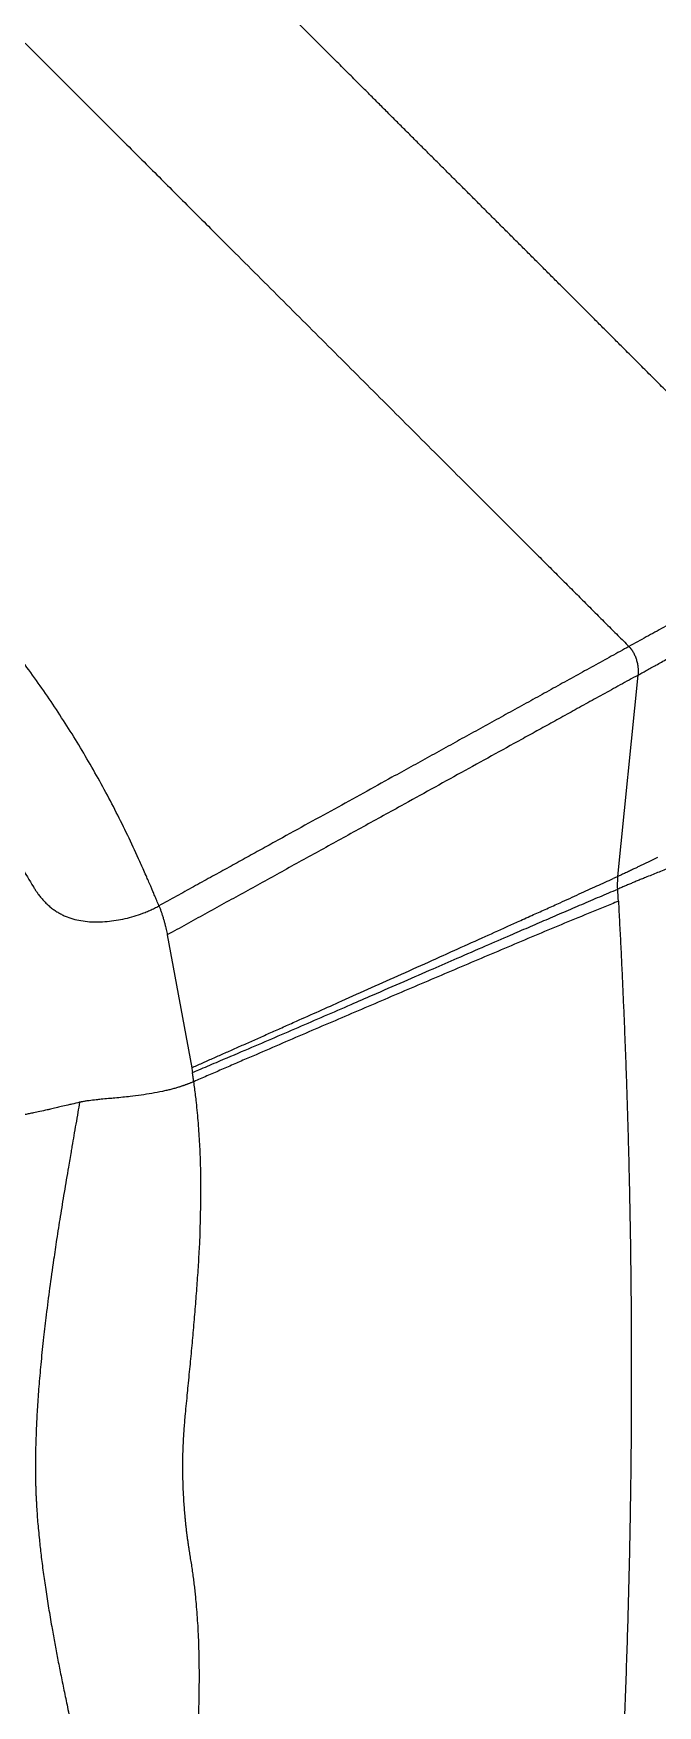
# Model space of a CAD drawing. Extents: x 525 to 613, y 487 to 635.
# Drawn here: x 583.06 to 593.67, y 541.45 to 569.88 of the extents above; entities that cross this region are included whole.
import ezdxf

# ---------------------------------------------------------------- set-up
doc = ezdxf.new("R2010")
doc.units = 0
doc.header["$MEASUREMENT"] = 0
doc.layers.add('1', color=4, linetype='Continuous')
doc.layers.add('STD TEST', color=3, linetype='Continuous')

# ---------------------------------------------------------------- blocks, each defined once
blk = doc.blocks.new('2023 VANGUARD')
at = {"layer": '1', "color": 3, "linetype": 'Continuous', "lineweight": 25}
for p, q in [((24.034, -37.15), (24.375, -33.726)), ((16.378, -38.141), (16.792, -40.401))]:
    blk.add_line(p, q, dxfattribs=at)
for points, knots in [([(20.79, -24.829), (20.762, -24.801), (20.706, -24.745), (20.621, -24.661), (20.537, -24.576), (20.454, -24.493), (20.37, -24.409), (20.287, -24.326), (20.204, -24.243), (20.123, -24.162), (20.041, -24.08), (19.96, -23.999), (19.877, -23.916), (19.792, -23.831), (19.704, -23.743), (19.614, -23.653), (19.522, -23.561), (19.429, -23.468), (19.336, -23.375), (19.243, -23.282), (19.152, -23.191), (19.061, -23.1), (18.879, -22.918), (18.605, -22.644), (18.238, -22.278), (17.872, -21.911), (17.507, -21.546), (17.113, -21.152), (16.692, -20.731), (16.243, -20.282), (15.796, -19.835), (15.44, -19.479), (15.173, -19.212), (14.995, -19.034), (14.818, -18.857), (14.641, -18.68), (14.465, -18.504), (14.29, -18.329), (14.115, -18.154), (13.941, -17.98), (13.768, -17.807), (13.652, -17.692), (13.595, -17.634)], [0, 0, 0, 0, 0.01162, 0.023226, 0.03482, 0.046397, 0.057933, 0.069399, 0.080767, 0.092014, 0.103181, 0.114394, 0.12578, 0.137464, 0.149558, 0.162027, 0.17475, 0.187606, 0.200477, 0.21325, 0.225865, 0.238352, 0.250741, 0.301134, 0.351808, 0.402452, 0.452937, 0.503377, 0.565958, 0.628366, 0.690581, 0.752623, 0.777625, 0.802566, 0.827447, 0.852268, 0.877031, 0.901736, 0.926384, 0.950977, 0.975516, 1, 1, 1, 1]), ([(10.317, -19.336), (10.35, -19.369), (10.417, -19.436), (10.517, -19.536), (10.618, -19.636), (10.718, -19.737), (10.819, -19.837), (10.92, -19.938), (11.02, -20.039), (11.122, -20.14), (11.223, -20.241), (11.324, -20.343), (11.426, -20.444), (11.528, -20.546), (11.63, -20.648), (11.732, -20.75), (11.834, -20.853), (11.937, -20.955), (12.149, -21.167), (12.471, -21.489), (12.904, -21.923), (13.339, -22.358), (13.917, -22.936), (14.64, -23.659), (15.413, -24.431), (16.091, -25.109), (16.674, -25.693), (17.354, -26.373), (18.131, -27.15), (19.006, -28.024), (19.88, -28.898), (20.609, -29.627), (21.19, -30.209), (21.625, -30.644), (22.059, -31.077), (22.412, -31.43), (22.685, -31.704), (22.879, -31.898), (23.073, -32.091), (23.266, -32.284), (23.458, -32.476), (23.649, -32.668), (23.84, -32.859), (24.031, -33.049), (24.158, -33.176), (24.221, -33.239)], [0, 0, 0, 0, 0.007308, 0.014622, 0.021944, 0.029273, 0.03661, 0.043953, 0.051305, 0.058663, 0.06603, 0.073404, 0.080787, 0.088177, 0.095576, 0.102982, 0.110398, 0.117821, 0.125254, 0.156441, 0.187697, 0.21903, 0.250451, 0.312366, 0.37459, 0.416196, 0.457714, 0.499476, 0.561843, 0.62402, 0.686835, 0.749358, 0.780771, 0.812079, 0.843297, 0.87444, 0.888527, 0.902577, 0.916591, 0.93057, 0.944517, 0.958431, 0.972316, 0.986172, 1, 1, 1, 1]), ([(24.15, -28.189), (24.123, -28.162), (24.068, -28.107), (23.985, -28.025), (23.903, -27.942), (23.82, -27.859), (23.738, -27.777), (23.655, -27.694), (23.572, -27.611), (23.489, -27.528), (23.406, -27.445), (23.323, -27.362), (23.24, -27.279), (23.157, -27.196), (23.074, -27.113), (22.99, -27.03), (22.907, -26.946), (22.823, -26.863), (22.74, -26.779), (22.656, -26.695), (22.572, -26.612), (22.489, -26.528), (22.405, -26.444), (22.32, -26.36), (22.236, -26.276), (22.152, -26.191), (22.068, -26.107), (21.983, -26.023), (21.899, -25.938), (21.814, -25.853), (21.729, -25.769), (21.645, -25.684), (21.56, -25.599), (21.475, -25.514), (21.39, -25.429), (21.305, -25.344), (21.219, -25.258), (21.134, -25.173), (21.048, -25.087), (20.962, -25.001), (20.876, -24.915), (20.819, -24.858), (20.79, -24.829)], [0, 0, 0, 0, 0.024716, 0.04944, 0.074172, 0.098912, 0.123661, 0.148419, 0.173187, 0.197964, 0.222752, 0.24755, 0.27236, 0.297182, 0.322016, 0.346864, 0.371727, 0.396605, 0.421499, 0.44641, 0.47134, 0.496289, 0.521257, 0.546245, 0.571253, 0.596279, 0.621324, 0.646387, 0.671468, 0.696567, 0.721682, 0.746815, 0.771969, 0.797147, 0.822354, 0.847595, 0.872873, 0.898195, 0.923564, 0.948985, 0.974462, 1, 1, 1, 1]), ([(16.236, -37.649), (16.223, -37.619), (16.199, -37.561), (16.165, -37.48), (16.135, -37.408), (16.109, -37.346), (16.086, -37.293), (16.06, -37.232), (16.025, -37.15), (15.966, -37.017), (15.86, -36.78), (15.707, -36.45), (15.448, -35.927), (15.101, -35.286), (14.648, -34.537), (14.159, -33.812), (13.636, -33.11), (13.081, -32.433), (12.496, -31.783), (11.881, -31.161), (11.332, -30.655), (10.667, -30.086), (10.12, -29.66), (9.541, -29.247), (9.174, -28.999), (8.774, -28.745), (8.399, -28.519), (8.024, -28.305), (7.723, -28.143), (7.504, -28.029), (7.37, -27.961), (7.238, -27.896), (7.109, -27.833), (6.981, -27.772), (6.896, -27.732), (6.854, -27.713)], [0, 0, 0, 0, 0.007026, 0.013326, 0.018899, 0.023745, 0.027863, 0.031253, 0.038027, 0.046879, 0.062505, 0.093756, 0.125007, 0.187505, 0.250004, 0.3125, 0.374997, 0.437498, 0.499999, 0.562466, 0.624997, 0.659992, 0.749988, 0.773469, 0.812493, 0.844962, 0.874998, 0.90624, 0.937499, 0.948405, 0.959115, 0.969629, 0.979948, 0.990072, 1, 1, 1, 1]), ([(26.417, -30.456), (26.386, -30.425), (26.324, -30.364), (26.232, -30.271), (26.14, -30.179), (26.047, -30.086), (25.954, -29.993), (25.861, -29.9), (25.768, -29.807), (25.674, -29.714), (25.581, -29.62), (25.487, -29.526), (25.393, -29.432), (25.299, -29.338), (25.204, -29.243), (25.109, -29.149), (25.015, -29.054), (24.919, -28.959), (24.824, -28.863), (24.728, -28.768), (24.633, -28.672), (24.537, -28.576), (24.44, -28.48), (24.344, -28.383), (24.247, -28.286), (24.182, -28.222), (24.15, -28.189)], [0, 0, 0, 0, 0.040982, 0.082016, 0.123102, 0.164242, 0.205436, 0.246687, 0.287994, 0.329359, 0.370782, 0.412266, 0.453812, 0.495419, 0.53709, 0.578826, 0.620627, 0.662495, 0.704432, 0.746438, 0.788515, 0.830663, 0.872885, 0.915181, 0.957553, 1, 1, 1, 1]), ([(26.578, -31.938), (26.557, -31.95), (26.514, -31.973), (26.451, -32.008), (26.387, -32.043), (26.323, -32.079), (26.258, -32.114), (26.194, -32.15), (26.129, -32.186), (26.063, -32.222), (25.998, -32.258), (25.932, -32.295), (25.865, -32.331), (25.799, -32.368), (25.732, -32.405), (25.665, -32.442), (25.597, -32.48), (25.529, -32.517), (25.461, -32.555), (25.367, -32.607), (25.247, -32.673), (25.101, -32.753), (24.955, -32.834), (24.809, -32.915), (24.662, -32.996), (24.515, -33.077), (24.368, -33.158), (24.27, -33.212), (24.221, -33.239)], [0, 0, 0, 0, 0.026563, 0.053264, 0.080106, 0.107088, 0.134212, 0.161479, 0.188887, 0.21644, 0.244136, 0.271977, 0.299964, 0.328096, 0.356374, 0.3848, 0.413375, 0.442099, 0.470972, 0.499997, 0.561702, 0.623618, 0.685754, 0.748116, 0.810713, 0.873553, 0.936646, 1, 1, 1, 1]), ([(24.375, -33.726), (24.397, -33.713), (24.443, -33.688), (24.516, -33.647), (24.595, -33.603), (24.682, -33.554), (24.775, -33.502), (24.893, -33.435), (25.039, -33.351), (25.207, -33.253), (25.374, -33.156), (25.574, -33.039), (25.797, -32.907), (26.005, -32.782), (26.158, -32.69), (26.271, -32.622), (26.382, -32.555), (26.494, -32.488), (26.568, -32.443), (26.605, -32.42)], [0, 0, 0, 0, 0.029563, 0.06216, 0.097787, 0.136436, 0.178104, 0.222784, 0.294886, 0.374801, 0.449261, 0.518862, 0.643782, 0.749294, 0.799764, 0.850065, 0.900203, 0.95018, 1, 1, 1, 1]), ([(24.221, -33.239), (24.171, -33.267), (24.071, -33.322), (23.921, -33.405), (23.77, -33.488), (23.619, -33.572), (23.468, -33.655), (23.316, -33.739), (23.164, -33.823), (23.011, -33.907), (22.858, -33.992), (22.705, -34.077), (22.551, -34.162), (22.396, -34.247), (22.242, -34.332), (22.087, -34.418), (21.931, -34.504), (21.775, -34.59), (21.619, -34.676), (21.462, -34.763), (21.305, -34.849), (21.147, -34.936), (20.99, -35.024), (20.831, -35.111), (20.673, -35.199), (20.514, -35.286), (20.354, -35.375), (20.086, -35.522), (19.707, -35.732), (19.214, -36.004), (18.712, -36.281), (18.287, -36.516), (17.937, -36.709), (17.666, -36.859), (17.39, -37.012), (17.108, -37.167), (16.822, -37.325), (16.53, -37.486), (16.334, -37.594), (16.236, -37.649)], [0, 0, 0, 0, 0.0184589, 0.0369804, 0.0555646, 0.0742112, 0.0929201, 0.1116913, 0.1305245, 0.1494197, 0.1683767, 0.1873955, 0.2064759, 0.2256178, 0.244821, 0.2640855, 0.2834111, 0.3027978, 0.3222453, 0.3417537, 0.3613228, 0.3809526, 0.4006429, 0.4203938, 0.440205, 0.4600765, 0.4800082, 0.5000001, 0.5606673, 0.6225597, 0.6856722, 0.75, 0.7836523, 0.8179946, 0.8530252, 0.8887426, 0.9251453, 0.9622316, 1, 1, 1, 1]), ([(24.221, -33.239), (24.224, -33.242), (24.229, -33.248), (24.237, -33.257), (24.245, -33.266), (24.253, -33.276), (24.26, -33.286), (24.268, -33.296), (24.275, -33.306), (24.282, -33.317), (24.289, -33.329), (24.304, -33.355), (24.325, -33.399), (24.348, -33.462), (24.364, -33.528), (24.373, -33.582), (24.376, -33.622), (24.378, -33.648), (24.378, -33.674), (24.377, -33.7), (24.375, -33.717), (24.375, -33.726)], [0, 0, 0, 0, 0.022765, 0.045764, 0.069019, 0.092547, 0.116369, 0.140502, 0.164965, 0.189772, 0.214941, 0.240487, 0.365337, 0.494988, 0.623746, 0.752428, 0.803449, 0.853651, 0.903096, 0.951854, 1, 1, 1, 1]), ([(24.375, -33.726), (24.324, -33.754), (24.223, -33.809), (24.072, -33.893), (23.923, -33.975), (23.776, -34.056), (23.63, -34.137), (23.486, -34.216), (23.344, -34.295), (23.203, -34.372), (23.065, -34.449), (22.927, -34.525), (22.792, -34.6), (22.658, -34.674), (22.526, -34.747), (22.268, -34.889), (21.884, -35.101), (21.373, -35.383), (20.861, -35.666), (20.405, -35.918), (20.006, -36.138), (19.664, -36.327), (19.325, -36.514), (18.989, -36.7), (18.654, -36.884), (18.322, -37.068), (17.992, -37.25), (17.665, -37.431), (17.34, -37.61), (17.017, -37.788), (16.697, -37.965), (16.484, -38.082), (16.378, -38.141)], [0, 0, 0, 0, 0.018811, 0.037421, 0.055831, 0.074041, 0.092051, 0.109861, 0.12747, 0.144879, 0.162088, 0.179097, 0.195906, 0.212515, 0.228924, 0.245134, 0.308477, 0.372069, 0.435907, 0.499989, 0.54298, 0.585731, 0.628242, 0.670513, 0.712543, 0.754333, 0.795882, 0.83719, 0.878255, 0.919079, 0.959661, 1, 1, 1, 1]), ([(29.642, -35.322), (29.64, -35.322), (29.637, -35.324), (29.629, -35.327), (29.616, -35.332), (29.589, -35.342), (29.533, -35.363), (29.414, -35.407), (29.225, -35.474), (28.969, -35.564), (28.725, -35.647), (28.508, -35.721), (28.325, -35.783), (28.136, -35.846), (27.91, -35.923), (27.642, -36.014), (27.311, -36.126), (26.95, -36.251), (26.558, -36.389), (26.153, -36.534), (25.788, -36.667), (25.468, -36.788), (25.192, -36.893), (24.938, -36.992), (24.707, -37.084), (24.546, -37.149), (24.431, -37.196), (24.362, -37.224), (24.295, -37.252), (24.228, -37.28), (24.163, -37.307), (24.121, -37.325), (24.099, -37.334)], [0, 0, 0, 0, 0.001876, 0.003845, 0.007752, 0.015564, 0.03119, 0.062443, 0.124944, 0.187478, 0.249946, 0.286472, 0.322408, 0.35814, 0.393783, 0.446937, 0.499967, 0.561774, 0.623915, 0.686568, 0.749959, 0.790806, 0.832466, 0.874976, 0.906315, 0.937988, 0.948768, 0.959369, 0.969791, 0.980035, 0.990104, 1, 1, 1, 1]), ([(13.237, -35.99), (13.314, -36.099), (13.389, -36.208), (13.537, -36.429), (13.61, -36.539), (13.827, -36.873), (13.967, -37.098), (14.103, -37.326)], [0, 0, 0, 0, 0.25, 0.25, 0.5, 0.5, 1, 1, 1, 1]), ([(24.705, -36.827), (24.69, -36.834), (24.66, -36.849), (24.615, -36.871), (24.568, -36.893), (24.521, -36.916), (24.472, -36.939), (24.423, -36.963), (24.373, -36.988), (24.313, -37.016), (24.248, -37.048), (24.178, -37.081), (24.108, -37.115), (24.06, -37.137), (24.034, -37.15)], [0, 0, 0, 0, 0.065917, 0.133361, 0.202331, 0.272826, 0.344846, 0.418389, 0.493456, 0.570043, 0.685976, 0.784596, 0.882069, 1, 1, 1, 1]), ([(16.792, -40.401), (16.851, -40.375), (16.969, -40.322), (17.15, -40.242), (17.336, -40.159), (17.528, -40.074), (17.725, -39.986), (17.929, -39.896), (18.138, -39.803), (18.352, -39.707), (18.753, -39.528), (19.422, -39.23), (20.192, -38.885), (20.83, -38.597), (21.286, -38.391), (21.709, -38.201), (22.076, -38.035), (22.368, -37.903), (22.593, -37.802), (22.825, -37.697), (23.084, -37.58), (23.368, -37.451), (23.668, -37.314), (23.86, -37.226), (23.951, -37.185)], [0, 0, 0, 0, 0.0246478, 0.0500781, 0.076291, 0.1032866, 0.1310648, 0.1596257, 0.1889693, 0.2190956, 0.2500046, 0.3577907, 0.4999997, 0.5732838, 0.6249962, 0.6907209, 0.7499998, 0.7780295, 0.8125017, 0.8437509, 0.8750016, 0.9203511, 0.962017, 1, 1, 1, 1]), ([(24.029, -37.364), (24.027, -37.331), (24.027, -37.294), (24.029, -37.22), (24.031, -37.183), (24.034, -37.15), (24.034, -37.15), (24.034, -37.15), (24.034, -37.15)], [0.000006, 0.000006, 0.000006, 0.000006, 0.5, 0.5, 1, 1, 1, 1.000011, 1.000011, 1.000011, 1.000011]), ([(14.103, -37.326), (14.106, -37.331), (14.112, -37.341), (14.121, -37.356), (14.131, -37.37), (14.14, -37.385), (14.15, -37.399), (14.16, -37.413), (14.17, -37.428), (14.18, -37.442), (14.202, -37.472), (14.238, -37.517), (14.289, -37.574), (14.342, -37.627), (14.398, -37.675), (14.456, -37.72), (14.506, -37.752), (14.547, -37.776), (14.573, -37.79), (14.594, -37.801), (14.616, -37.811), (14.674, -37.837), (14.772, -37.872), (14.911, -37.903), (15.054, -37.92), (15.203, -37.923), (15.354, -37.915), (15.508, -37.895), (15.662, -37.866), (15.813, -37.826), (15.926, -37.788), (16.001, -37.76), (16.041, -37.743), (16.081, -37.726), (16.121, -37.707), (16.16, -37.689), (16.198, -37.669), (16.223, -37.656), (16.236, -37.649)], [0, 0, 0, 0, 0.006955, 0.013901, 0.020842, 0.02778, 0.034721, 0.041665, 0.048618, 0.055581, 0.062559, 0.093703, 0.124994, 0.155882, 0.187505, 0.21844, 0.250002, 0.265495, 0.281234, 0.289055, 0.296856, 0.312484, 0.374991, 0.435757, 0.500002, 0.561649, 0.624973, 0.687877, 0.749949, 0.813294, 0.874921, 0.892731, 0.910565, 0.928419, 0.946293, 0.964183, 0.982086, 1, 1, 1, 1]), ([(16.805, -40.481), (16.841, -40.466), (16.977, -40.409), (17.275, -40.283), (17.688, -40.108), (18.151, -39.909), (18.6, -39.716), (19.049, -39.521), (19.471, -39.338), (19.921, -39.142), (20.387, -38.939), (20.866, -38.73), (21.327, -38.529), (21.765, -38.338), (22.168, -38.163), (22.511, -38.015), (22.814, -37.884), (23.117, -37.753), (23.42, -37.623), (23.725, -37.493), (23.928, -37.407), (24.029, -37.364)], [0, 0, 0, 0, 0.014967, 0.056629, 0.125, 0.187496, 0.25, 0.312503, 0.375, 0.425983, 0.5, 0.568793, 0.625, 0.691519, 0.75, 0.791667, 0.833334, 0.875, 0.916668, 0.958332, 1, 1, 1, 1]), ([(16.236, -37.649), (16.239, -37.656), (16.245, -37.672), (16.255, -37.696), (16.264, -37.722), (16.273, -37.748), (16.283, -37.775), (16.292, -37.803), (16.301, -37.831), (16.31, -37.861), (16.321, -37.9), (16.334, -37.945), (16.347, -37.997), (16.359, -38.047), (16.37, -38.095), (16.376, -38.126), (16.378, -38.141)], [0, 0, 0, 0, 0.048895, 0.09947, 0.151731, 0.205685, 0.261335, 0.318688, 0.377749, 0.438522, 0.501011, 0.61047, 0.715069, 0.814837, 0.909805, 1, 1, 1, 1]), ([(24.041, -37.571), (23.964, -37.602), (23.888, -37.633), (23.735, -37.695), (23.659, -37.726), (23.431, -37.819), (23.278, -37.882), (22.823, -38.071), (22.52, -38.198), (21.915, -38.454), (21.613, -38.582), (21.01, -38.838), (20.709, -38.967), (20.108, -39.224), (19.808, -39.352), (19.209, -39.609), (18.91, -39.737), (18.463, -39.93), (18.314, -39.994), (18.016, -40.123), (17.867, -40.187), (17.644, -40.283), (17.569, -40.316), (17.421, -40.38), (17.346, -40.412), (17.198, -40.477), (17.124, -40.509), (16.975, -40.573), (16.901, -40.605), (16.827, -40.638)], [0, 0, 0, 0, 0.03125, 0.03125, 0.0625, 0.0625, 0.125, 0.125, 0.25, 0.25, 0.375, 0.375, 0.5, 0.5, 0.625, 0.625, 0.75, 0.75, 0.8125, 0.8125, 0.875, 0.875, 0.90625, 0.90625, 0.9375, 0.9375, 0.96875, 0.96875, 1, 1, 1, 1]), ([(24.041, -37.571), (24.044, -37.631), (24.051, -37.751), (24.06, -37.932), (24.07, -38.112), (24.079, -38.293), (24.088, -38.474), (24.096, -38.655), (24.105, -38.837), (24.113, -39.018), (24.121, -39.2), (24.129, -39.381), (24.137, -39.563), (24.144, -39.745), (24.151, -39.927), (24.158, -40.109), (24.165, -40.291), (24.172, -40.474), (24.178, -40.656), (24.184, -40.839), (24.19, -41.021), (24.195, -41.204), (24.201, -41.387), (24.206, -41.57), (24.211, -41.753), (24.216, -41.937), (24.22, -42.12), (24.232, -42.64), (24.248, -43.497), (24.26, -44.689), (24.262, -45.88), (24.255, -47.068), (24.238, -48.256), (24.211, -49.443), (24.175, -50.631), (24.139, -51.536), (24.112, -52.157), (24.096, -52.495), (24.08, -52.832), (24.062, -53.169), (24.044, -53.505), (24.025, -53.841), (24.006, -54.176), (23.986, -54.511), (23.965, -54.845), (23.943, -55.179), (23.92, -55.512), (23.897, -55.845), (23.873, -56.177), (23.856, -56.398), (23.848, -56.508)], [0, 0, 0, 0, 0.0095539, 0.0191126, 0.0286759, 0.038244, 0.0478168, 0.0573943, 0.0669765, 0.0765635, 0.0861552, 0.0957517, 0.105353, 0.1149591, 0.1245699, 0.1341856, 0.143806, 0.1534313, 0.1630614, 0.1726963, 0.1823361, 0.1919807, 0.2016301, 0.2112845, 0.2209437, 0.2306078, 0.2402767, 0.2499506, 0.3128887, 0.3757073, 0.4384087, 0.5009951, 0.5635237, 0.6261221, 0.6887925, 0.7515371, 0.7694122, 0.7872674, 0.8051029, 0.8229185, 0.8407144, 0.8584907, 0.8762474, 0.8939845, 0.9117021, 0.9294003, 0.9470792, 0.9647387, 0.9823789, 1, 1, 1, 1]), ([(16.827, -40.638), (16.821, -40.64), (16.81, -40.645), (16.792, -40.652), (16.774, -40.66), (16.757, -40.667), (16.738, -40.674), (16.72, -40.681), (16.702, -40.688), (16.683, -40.694), (16.665, -40.701), (16.646, -40.707), (16.627, -40.714), (16.608, -40.72), (16.589, -40.726), (16.554, -40.737), (16.503, -40.752), (16.436, -40.77), (16.367, -40.787), (16.26, -40.811), (16.113, -40.839), (15.929, -40.867), (15.764, -40.888), (15.616, -40.904), (15.493, -40.916), (15.37, -40.927), (15.264, -40.937), (15.153, -40.948), (15.074, -40.958), (15.013, -40.966), (14.981, -40.971), (14.952, -40.976), (14.928, -40.981), (14.907, -40.985), (14.894, -40.988), (14.888, -40.989)], [0, 0, 0, 0, 0.008132, 0.016273, 0.024423, 0.032584, 0.040758, 0.048946, 0.05715, 0.06537, 0.073609, 0.081868, 0.090148, 0.098449, 0.106773, 0.11512, 0.143477, 0.17237, 0.2018, 0.231753, 0.309761, 0.392048, 0.478779, 0.540735, 0.60851, 0.667976, 0.740001, 0.791095, 0.871089, 0.897958, 0.92268, 0.945247, 0.965659, 0.983911, 1, 1, 1, 1]), ([(16.683, -46.326), (16.688, -46.269), (16.7, -46.151), (16.716, -45.979), (16.734, -45.799), (16.751, -45.622), (16.769, -45.439), (16.786, -45.26), (16.803, -45.083), (16.824, -44.846), (16.85, -44.55), (16.878, -44.195), (16.903, -43.839), (16.935, -43.285), (16.95, -42.769), (16.948, -42.293), (16.943, -42.015), (16.931, -41.699), (16.911, -41.403), (16.891, -41.167), (16.875, -41.01), (16.859, -40.872), (16.844, -40.754), (16.833, -40.676), (16.827, -40.638)], [0, 0, 0, 0, 0.029988, 0.062506, 0.090715, 0.125018, 0.156277, 0.18753, 0.219222, 0.250037, 0.312537, 0.375029, 0.437518, 0.500012, 0.666668, 0.708625, 0.749999, 0.812846, 0.87501, 0.906118, 0.937506, 0.958468, 0.979301, 1, 1, 1, 1]), ([(16.792, -40.401), (16.792, -40.401), (16.792, -40.401), (16.792, -40.401), (16.795, -40.413), (16.797, -40.427), (16.802, -40.455), (16.804, -40.469), (16.805, -40.482)], [0.0000645, 0.0000645, 0.0000645, 0.0000645, 0.0000789, 0.0000789, 0.0000789, 0.5000789, 0.5000789, 1.0000144, 1.0000144, 1.0000144, 1.0000144]), ([(16.827, -40.638), (16.823, -40.61), (16.816, -40.558), (16.809, -40.506), (16.805, -40.482)], [0, 0, 0, 0, 0.5229492, 1, 1, 1, 1]), ([(14.888, -40.989), (14.844, -41), (14.777, -41.016), (14.672, -41.04), (14.583, -41.061), (14.501, -41.08), (14.439, -41.095), (14.389, -41.106), (14.314, -41.123), (14.218, -41.144), (14.116, -41.166), (14.033, -41.183), (13.965, -41.197), (13.92, -41.205), (13.898, -41.209)], [0, 0, 0, 0, 0.130839, 0.201174, 0.312009, 0.397523, 0.447777, 0.49594, 0.54865, 0.674735, 0.786258, 0.859665, 0.930912, 1, 1, 1, 1]), ([(14.888, -40.989), (14.878, -41.046), (14.857, -41.169), (14.824, -41.357), (14.79, -41.55), (14.763, -41.707), (14.732, -41.885), (14.688, -42.146), (14.626, -42.514), (14.559, -42.924), (14.5, -43.305), (14.439, -43.711), (14.379, -44.139), (14.323, -44.579), (14.274, -44.995), (14.233, -45.386), (14.199, -45.768), (14.173, -46.122), (14.158, -46.394), (14.149, -46.592), (14.145, -46.723), (14.141, -46.849), (14.138, -46.97), (14.137, -47.088), (14.136, -47.201), (14.137, -47.276), (14.137, -47.312)], [0, 0, 0, 0, 0.02702, 0.058798, 0.090109, 0.119229, 0.133686, 0.175251, 0.243994, 0.309072, 0.37105, 0.425486, 0.502216, 0.574138, 0.634255, 0.699374, 0.759121, 0.814523, 0.866346, 0.887417, 0.907828, 0.927577, 0.946667, 0.9651, 0.982876, 1, 1, 1, 1]), ([(16.642, -47.312), (16.642, -47.293), (16.642, -47.254), (16.642, -47.195), (16.642, -47.137), (16.642, -47.079), (16.643, -47.021), (16.644, -46.962), (16.646, -46.904), (16.648, -46.846), (16.651, -46.788), (16.653, -46.73), (16.656, -46.672), (16.66, -46.615), (16.664, -46.557), (16.668, -46.499), (16.673, -46.441), (16.678, -46.384), (16.681, -46.345), (16.683, -46.326)], [0, 0, 0, 0, 0.059159, 0.118263, 0.177317, 0.23632, 0.295275, 0.354185, 0.413052, 0.471878, 0.530666, 0.58942, 0.648142, 0.706836, 0.765505, 0.824155, 0.882787, 0.941401, 1, 1, 1, 1]), ([(14.137, -47.312), (14.137, -47.334), (14.138, -47.377), (14.139, -47.441), (14.141, -47.506), (14.143, -47.571), (14.145, -47.636), (14.148, -47.701), (14.152, -47.767), (14.157, -47.859), (14.164, -47.976), (14.175, -48.122), (14.189, -48.272), (14.207, -48.461), (14.233, -48.697), (14.269, -48.979), (14.312, -49.279), (14.36, -49.587), (14.41, -49.882), (14.459, -50.156), (14.508, -50.414), (14.559, -50.677), (14.615, -50.952), (14.675, -51.244), (14.739, -51.543), (14.784, -51.746), (14.806, -51.846)], [0, 0, 0, 0, 0.014005, 0.02806, 0.042164, 0.056318, 0.070523, 0.08478, 0.09909, 0.113453, 0.144783, 0.176154, 0.208827, 0.242913, 0.300094, 0.364167, 0.428595, 0.498252, 0.567664, 0.624507, 0.680249, 0.738731, 0.799955, 0.863914, 0.933259, 1, 1, 1, 1]), ([(16.77, -48.719), (16.767, -48.699), (16.76, -48.66), (16.751, -48.602), (16.742, -48.544), (16.734, -48.485), (16.725, -48.427), (16.718, -48.368), (16.71, -48.31), (16.703, -48.251), (16.697, -48.193), (16.69, -48.134), (16.684, -48.075), (16.677, -47.997), (16.669, -47.9), (16.661, -47.784), (16.654, -47.666), (16.648, -47.549), (16.644, -47.431), (16.643, -47.352), (16.642, -47.312)], [0, 0, 0, 0, 0.041783, 0.083554, 0.125316, 0.16707, 0.208818, 0.25056, 0.292298, 0.334032, 0.375761, 0.417485, 0.459204, 0.500918, 0.58346, 0.666237, 0.749267, 0.832561, 0.916135, 1, 1, 1, 1]), ([(16.898, -51.753), (16.9, -51.721), (16.902, -51.655), (16.906, -51.556), (16.91, -51.457), (16.914, -51.328), (16.918, -51.174), (16.922, -50.919), (16.923, -50.608), (16.917, -50.288), (16.907, -50.037), (16.897, -49.845), (16.884, -49.658), (16.87, -49.498), (16.857, -49.365), (16.846, -49.257), (16.833, -49.149), (16.819, -49.041), (16.804, -48.933), (16.788, -48.826), (16.776, -48.754), (16.77, -48.719)], [0, 0, 0, 0, 0.031607, 0.065613, 0.097396, 0.129147, 0.193147, 0.250002, 0.380199, 0.499998, 0.565312, 0.627757, 0.68998, 0.749999, 0.785786, 0.821549, 0.857285, 0.892994, 0.92868, 0.964346, 1, 1, 1, 1])]:
    blk.add_open_spline(points, degree=3, knots=knots, dxfattribs=at)
for points in [[(24.034, -37.15), (24.006, -37.161), (23.978, -37.172), (23.951, -37.185)], [(24.099, -37.334), (24.076, -37.344), (24.053, -37.354), (24.029, -37.364)], [(24.041, -37.571), (24.037, -37.502), (24.033, -37.433), (24.029, -37.364)]]:
    blk.add_open_spline(points, degree=3, dxfattribs=at)
blk = doc.blocks.new('2026 Vanguard')
at = {"layer": 'STD TEST', "color": 1}
blk.add_blockref('2023 VANGUARD', (44.161, 88.209), dxfattribs=at)

msp = doc.modelspace()

# ---------------------------------------------------------------- block references
at = {"layer": '1'}
msp.add_blockref('2026 Vanguard', (524.798, 504.482), dxfattribs=at)

doc.saveas('drawing.dxf')
